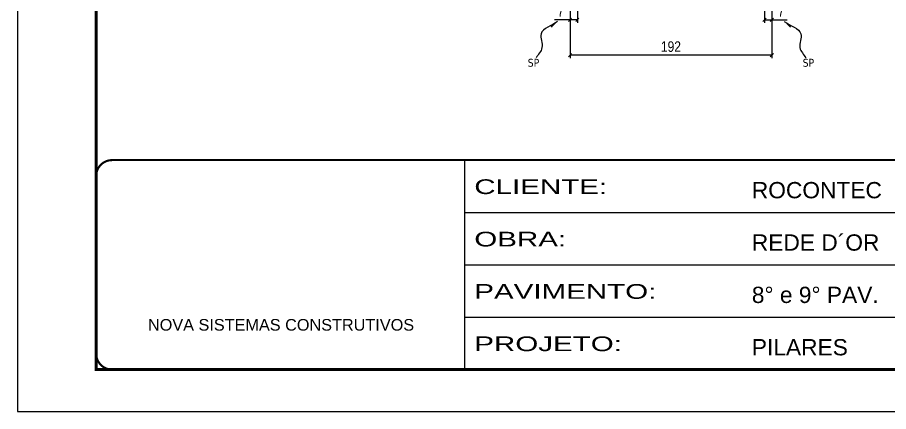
# Model space of a CAD drawing. Extents: x 28748 to 35002, y 14885 to 43501.
# Drawn here: x 31945 to 32774, y 25222 to 25597 of the extents above; entities that cross this region are included whole.
import ezdxf

# ---------------------------------------------------------------- set-up
doc = ezdxf.new("R2010")
doc.units = 0
doc.linetypes.add('CONTINUO', pattern=[0])
doc.linetypes.add('DASHED', pattern=[0.75, 0.5, -0.25])
doc.layers.add('COTA', color=241, linetype='Continuous')
doc.layers.add('texto', color=7, linetype='Continuous')
doc.layers.add('Folhas', color=255, linetype='Continuous', lineweight=9)
doc.layers.add('SARRAFO DE PRESSAO', color=251, linetype='DASHED', lineweight=9)
doc.styles.add('ARIAL', font='arial.ttf')
doc.styles.add('COTA TECNICA', font='techl___.ttf', dxfattribs={"height": 10})
doc.styles.add('COTA TECNICA-50', font='techl___.ttf', dxfattribs={"height": 10})
doc.styles.get("Standard").update_dxf_attribs({"font": 'arial.ttf'})
doc.styles.add('Tecnologia', font='')
doc.styles.get('Tecnologia').set_extended_font_data('Forgotten Futurist')
doc.dimstyles.new('COTA PAINEL-50', dxfattribs={"dimtxt": 10, "dimasz": 3, "dimexe": 3, "dimexo": 3, "dimgap": 3, "dimtad": 1, "dimdec": 1, "dimzin": 12, "dimdsep": 46, "dimtxsty": 'COTA TECNICA-50', "dimblk1": 'OBLIQUE', "dimblk2": 'OBLIQUE', "dimsah": 1, "dimcen": 0.9, "dimclrd": 4, "dimclre": 4, "dimclrt": 240, "dimadec": 1, "dimazin": 3, "dimtfac": 1, "dimtdec": 1, "dimtmove": 0, "dimatfit": 3, "dimfxl": 1, "dimtolj": 1, "dimtzin": 12, "dimarcsym": 0})
doc.dimstyles.new('PAINEL', dxfattribs={"dimtxt": 10, "dimasz": 3, "dimexe": 3, "dimexo": 3, "dimgap": 3, "dimtad": 1, "dimdec": 1, "dimzin": 12, "dimdsep": 46, "dimtxsty": 'COTA TECNICA', "dimblk1": 'OBLIQUE', "dimblk2": 'OBLIQUE', "dimsah": 1, "dimcen": 0.9, "dimclrd": 4, "dimclre": 4, "dimclrt": 240, "dimadec": 1, "dimazin": 3, "dimtfac": 1, "dimtdec": 1, "dimtmove": 0, "dimatfit": 3, "dimfxl": 1, "dimtolj": 1, "dimtzin": 12, "dimarcsym": 0})
doc.dimstyles.get("Standard").update_dxf_attribs({"dimtxt": 0.18, "dimasz": 0.18, "dimexe": 0.18, "dimexo": 0.0625, "dimgap": 0.09, "dimtad": 0, "dimtih": 1, "dimtoh": 1, "dimdec": 4, "dimzin": 0, "dimdsep": 46, "dimtxsty": 'Standard', "dimcen": 0.09, "dimadec": 0, "dimazin": 0, "dimtfac": 1, "dimtdec": 4, "dimtofl": 0, "dimtmove": 0, "dimatfit": 3, "dimfxl": 1, "dimtolj": 1, "dimtzin": 0, "dimarcsym": 0})

# ---------------------------------------------------------------- blocks, each defined once
blk = doc.blocks.new('9999999999')
at = {"color": 30, "linetype": 'CONTINUO'}
for p, q in [((98564.56, 34230.21), (98564.56, 34429.45)), ((98564.56, 34379.64), (99583.98, 34379.64)), ((98564.56, 34329.83), (99487.98, 34329.83)), ((98564.56, 34280.02), (99487.98, 34280.02))]:
    blk.add_line(p, q, dxfattribs=at)
at = {"color": 30, "linetype": 'CONTINUO', "const_width": 2}
blk.add_lwpolyline([(99583.98, 34230.21), (99583.98, 34414.45, 0.414214), (99568.98, 34429.45), (98228.98, 34429.45, 0.414214), (98213.98, 34414.45), (98213.98, 34245.21, 0.414214), (98228.98, 34230.21), (99583.98, 34230.21)], format="xyb", dxfattribs=at)
at = {"layer": 'Folhas'}
blk.add_lwpolyline([(98138.98, 34190.21), (99623.98, 34190.21), (99623.98, 35240.21), (98138.98, 35240.21)], close=True, dxfattribs=at)
at = {"layer": 'Folhas', "color": 30, "const_width": 3}
blk.add_lwpolyline([(98213.98, 34230.21), (99583.98, 34230.21), (99583.98, 35200.21), (98213.98, 35200.21)], close=True, dxfattribs=at)
at = {"color": 7, "linetype": 'Continuous', "ltscale": 5, "style": 'ARIAL'}
for s, height, p in [('ROCONTEC', 15.483, (98837.68, 34393.13)), ('REDE D´OR', 15.483, (98837.68, 34343.32)), ('8° e 9° PAV.', 15.4829, (98837.68, 34293.51)), ('NOVA SISTEMAS CONSTRUTIVOS', 11.0592, (98263.19, 34267.21)), ('PILARES', 15.483, (98837.68, 34243.7))]:
    blk.add_text(s, height=height, dxfattribs=at).set_placement(p)
at = {"layer": 'Folhas', "color": 7, "style": 'Tecnologia', "width": 1.5}
for s, p in [('CLIENTE:', (98573.65, 34397.17)), ('OBRA:', (98573.65, 34347.31)), ('PAVIMENTO:', (98573.65, 34297.5)), ('PROJETO:', (98573.65, 34247.69))]:
    blk.add_text(s, height=14, dxfattribs=at).set_placement(p)
blk = doc.blocks.new('_Oblique')
at = {"color": 0, "linetype": 'ByBlock', "lineweight": -2}
blk.add_line((-0.5, -0.5), (0.5, 0.5), dxfattribs=at)
blk = doc.blocks.new('*D1131')
at = {"layer": 'COTA', "color": 4, "lineweight": -2, "transparency": 16777216}
for p, q in [((32471.08, 25612.4), (32471.08, 25558.23)), ((32663.08, 25612.4), (32663.08, 25558.23)), ((32663.08, 25561.23), (32471.08, 25561.23))]:
    blk.add_line(p, q, dxfattribs=at)
at = {"layer": 'Defpoints', "color": 0, "transparency": 16777216}
for p in [(32471.08, 25615.4), (32663.08, 25615.4), (32471.08, 25561.23)]:
    blk.add_point(p, dxfattribs=at)
at = {"layer": 'COTA', "color": 4, "lineweight": -2, "transparency": 16777216, "xscale": 3, "yscale": 3, "zscale": 3, "rotation": 180}
blk.add_blockref('_Oblique', (32471.08, 25561.23), dxfattribs=at)
at = {"layer": 'COTA', "color": 4, "lineweight": -2, "transparency": 16777216, "xscale": 3, "yscale": 3, "zscale": 3}
blk.add_blockref('_Oblique', (32663.08, 25561.23), dxfattribs=at)
at = {"layer": 'COTA', "color": 240, "transparency": 16777216, "insert": (32567.08, 25569.31), "char_height": 10, "attachment_point": 5, "style": 'COTA TECNICA'}
blk.add_mtext('\\A1;192', dxfattribs=at)
blk = doc.blocks.new('*D1132')
at = {"layer": 'COTA', "color": 4, "lineweight": -2, "transparency": 16777216}
for p, q in [((32471.08, 25610.4), (32471.08, 25591.89)), ((32478.08, 25612.4), (32478.08, 25591.89)), ((32471.08, 25594.89), (32456.35, 25594.89)), ((32478.08, 25594.89), (32471.08, 25594.89))]:
    blk.add_line(p, q, dxfattribs=at)
at = {"layer": 'Defpoints', "color": 0, "transparency": 16777216}
for p in [(32471.08, 25613.4), (32478.08, 25615.4), (32471.08, 25594.89)]:
    blk.add_point(p, dxfattribs=at)
at = {"layer": 'COTA', "color": 4, "lineweight": -2, "transparency": 16777216, "xscale": 3, "yscale": 3, "zscale": 3, "rotation": 180}
blk.add_blockref('_Oblique', (32471.08, 25594.89), dxfattribs=at)
at = {"layer": 'COTA', "color": 4, "lineweight": -2, "transparency": 16777216, "xscale": 3, "yscale": 3, "zscale": 3}
blk.add_blockref('_Oblique', (32478.08, 25594.89), dxfattribs=at)
at = {"layer": 'COTA', "color": 240, "transparency": 16777216, "insert": (32462.21, 25602.96), "char_height": 10, "attachment_point": 5, "style": 'COTA TECNICA-50'}
blk.add_mtext('\\A1;7', dxfattribs=at)
blk = doc.blocks.new('*D1133')
at = {"layer": 'COTA', "color": 4, "lineweight": -2, "transparency": 16777216}
for p, q in [((32656.08, 25612.4), (32656.08, 25591.89)), ((32663.08, 25610.4), (32663.08, 25591.89)), ((32656.08, 25594.89), (32663.08, 25594.89)), ((32663.08, 25594.89), (32677.81, 25594.89))]:
    blk.add_line(p, q, dxfattribs=at)
at = {"layer": 'Defpoints', "color": 0, "transparency": 16777216}
for p in [(32656.08, 25615.4), (32663.08, 25613.4), (32663.08, 25594.89)]:
    blk.add_point(p, dxfattribs=at)
at = {"layer": 'COTA', "color": 4, "lineweight": -2, "transparency": 16777216, "xscale": 3, "yscale": 3, "zscale": 3, "rotation": 180}
blk.add_blockref('_Oblique', (32656.08, 25594.89), dxfattribs=at)
at = {"layer": 'COTA', "color": 4, "lineweight": -2, "transparency": 16777216, "xscale": 3, "yscale": 3, "zscale": 3}
blk.add_blockref('_Oblique', (32663.08, 25594.89), dxfattribs=at)
at = {"layer": 'COTA', "color": 240, "transparency": 16777216, "insert": (32671.94, 25602.96), "char_height": 10, "attachment_point": 5, "style": 'COTA TECNICA-50'}
blk.add_mtext('\\A1;7', dxfattribs=at)

msp = doc.modelspace()

# ---------------------------------------------------------------- block references
at = {"layer": 'SARRAFO DE PRESSAO', "color": 6, "linetype": 'ByBlock'}
msp.add_blockref('9999999999', (-66193.64, -8968.09), dxfattribs=at)

# ---------------------------------------------------------------- texts
at = {"layer": 'texto', "color": 0, "char_height": 7.5, "attachment_point": 5}
for insert in [(32436.3, 25553.91), (32697.85, 25553.91)]:
    msp.add_mtext('{\\fTahoma|b0|i0|c0|p34;\\C4;SP}', dxfattribs=dict(at, insert=insert))

# ---------------------------------------------------------------- dimensions: what is measured, and where the dimension line sits
at = {"layer": 'COTA'}
dim = msp.add_linear_dim(base=(32471.08, 25594.89), p1=(32478.08, 25615.4), p2=(32471.08, 25613.4), angle=180, dimstyle='COTA PAINEL-50', dxfattribs=at)
dim.commit()
dim.dimension.update_dxf_attribs({"geometry": '*D1132', "text_midpoint": (32462.21, 25602.96)})
dim = msp.add_linear_dim(base=(32471.08, 25561.23), p1=(32663.08, 25615.4), p2=(32471.08, 25615.4), angle=180, dimstyle='PAINEL', override={"dimarcsym": 2}, dxfattribs=at)
dim.commit()
dim.dimension.update_dxf_attribs({"geometry": '*D1131', "text_midpoint": (32567.08, 25569.31)})
dim = msp.add_linear_dim(base=(32663.08, 25594.89), p1=(32656.08, 25615.4), p2=(32663.08, 25613.4), dimstyle='COTA PAINEL-50', dxfattribs=at)
dim.commit()
dim.dimension.update_dxf_attribs({"geometry": '*D1133', "text_midpoint": (32671.94, 25602.96)})

# ---------------------------------------------------------------- leaders
at = {"layer": 'COTA', "path_type": 1}
for points in [[(32459.25, 25593.22), (32443.46, 25581.39), (32444.39, 25568.38), (32438.83, 25558.6)], [(32674.91, 25593.22), (32690.69, 25581.39), (32689.77, 25568.38), (32695.32, 25558.6)]]:
    msp.add_leader(points, dimstyle='Standard', override={"dimasz": 8}, dxfattribs=at)

doc.saveas('drawing.dxf')
